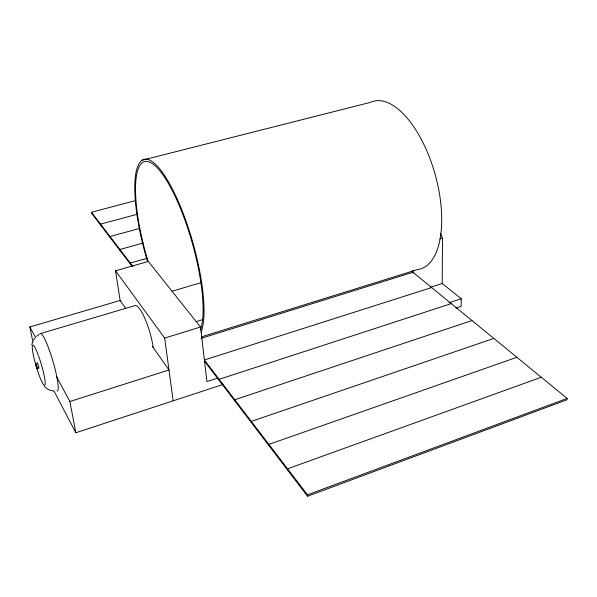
<?xml version="1.0" encoding="UTF-8"?>
<svg xmlns="http://www.w3.org/2000/svg" width="597" height="597" viewBox="0 0 597 597"><rect width="100%" height="100%" fill="white"/><g stroke="black" fill="none" stroke-linecap="round" stroke-linejoin="round"><path stroke-width="0.9" d="M455.809 308.112L461.13 306.373L461.25 298.769L442.22 283.515L442.481 238.076L440.437 233.255M411.542 271.113L567.15 398.415L567.053 399.759L307.552 496.219L204.532 361.23M31.798 344.82L32.395 342.447M33.417 340.223L34.835 338.215M36.439 336.372L39.477 334.096M431.631 287.553L204.383 359.984L307.455 494.831L567.15 398.415M541.278 377.252L287.567 468.809L287.672 470.175M516.875 357.29L268.896 444.384L269.016 445.72M493.809 338.417L251.33 421.407L251.456 422.721M471.973 320.552L234.785 399.751L234.912 401.042M53.864 390.766L75.826 432.765L222.778 384.558M217.539 378.11L206.905 381.573L200.54 327.007L148.31 261.464L115.527 270.769L120.213 300.97M448.84 302.806L461.25 298.769M451.28 303.619L219.159 379.311L219.3 380.58M56.685 376.931L69.886 401.512L168.981 369.968L152.519 346.551M430.765 287.164L442.22 283.515M201.89 336.723L417.504 269.568A87.072 39.902 74.4 0 0 435.041 174.07A87.072 39.902 74.4 0 0 370.371 102.393L142.131 160.227M201.085 338.357L412.96 272.269M115.527 270.769L164.66 338.074L200.54 327.007M196.144 321.656L202.368 319.746M439.862 238.867L442.481 238.076M172.033 291.232L200.592 282.806M32.999 342.477L29.85 326.955L120.139 300.478L125.452 308.037M147.317 258.232L130.295 263.053L130.459 264.173M143.205 243.009L119.922 249.486L120.087 250.591M139.698 228.405L110.012 236.524L110.184 237.613M137.444 214.204L100.542 224.129L100.714 225.203M132.086 266.314L91.647 213.323L91.475 212.271L135.638 200.57M53.215 391.057L48.439 389.662L44.275 386.535M91.475 212.271L133.012 266.605M29.85 326.955L35.566 337.603M69.886 401.512L75.826 432.765M164.66 338.074L173.16 400.833M307.455 494.831L307.552 496.219M412.945 270.411L412.967 273.202M37.089 363.454A3 0.388 73.6 0 1 37.611 363.372A3 0.388 73.6 0 1 38.783 367.245A3 0.388 73.6 0 1 38.462 367.991M148.026 261.434A91.177 23.82 74.2 0 1 141.086 163.832A91.177 23.82 74.2 0 1 185.018 220.36A91.177 23.82 74.2 0 1 200.637 329.134M147.511 261.486A93.453 24.417 74.2 0 1 140.676 161.451A93.453 24.417 74.2 0 1 186.063 221.181A93.453 24.417 74.2 0 1 201.152 332.074M56.969 390.923A29.91 4.157 73.6 0 0 53.402 362.842A29.91 4.157 73.6 0 0 40.611 333.529L135.347 305.485A29.089 6.433 73.3 0 1 145.19 319.194A29.089 6.433 73.3 0 1 153.235 347.558M38.678 356.29A20.992 2.731 73.6 0 1 44.424 385.453A20.992 2.731 73.6 0 1 33.268 354.73A20.992 2.731 73.6 0 1 38.395 355.499M35.738 364.468A3 0.388 73.6 0 0 37.335 368.856A3 0.388 73.6 0 0 36.469 364.603A3 0.388 73.6 0 0 35.738 364.468"/></g></svg>
